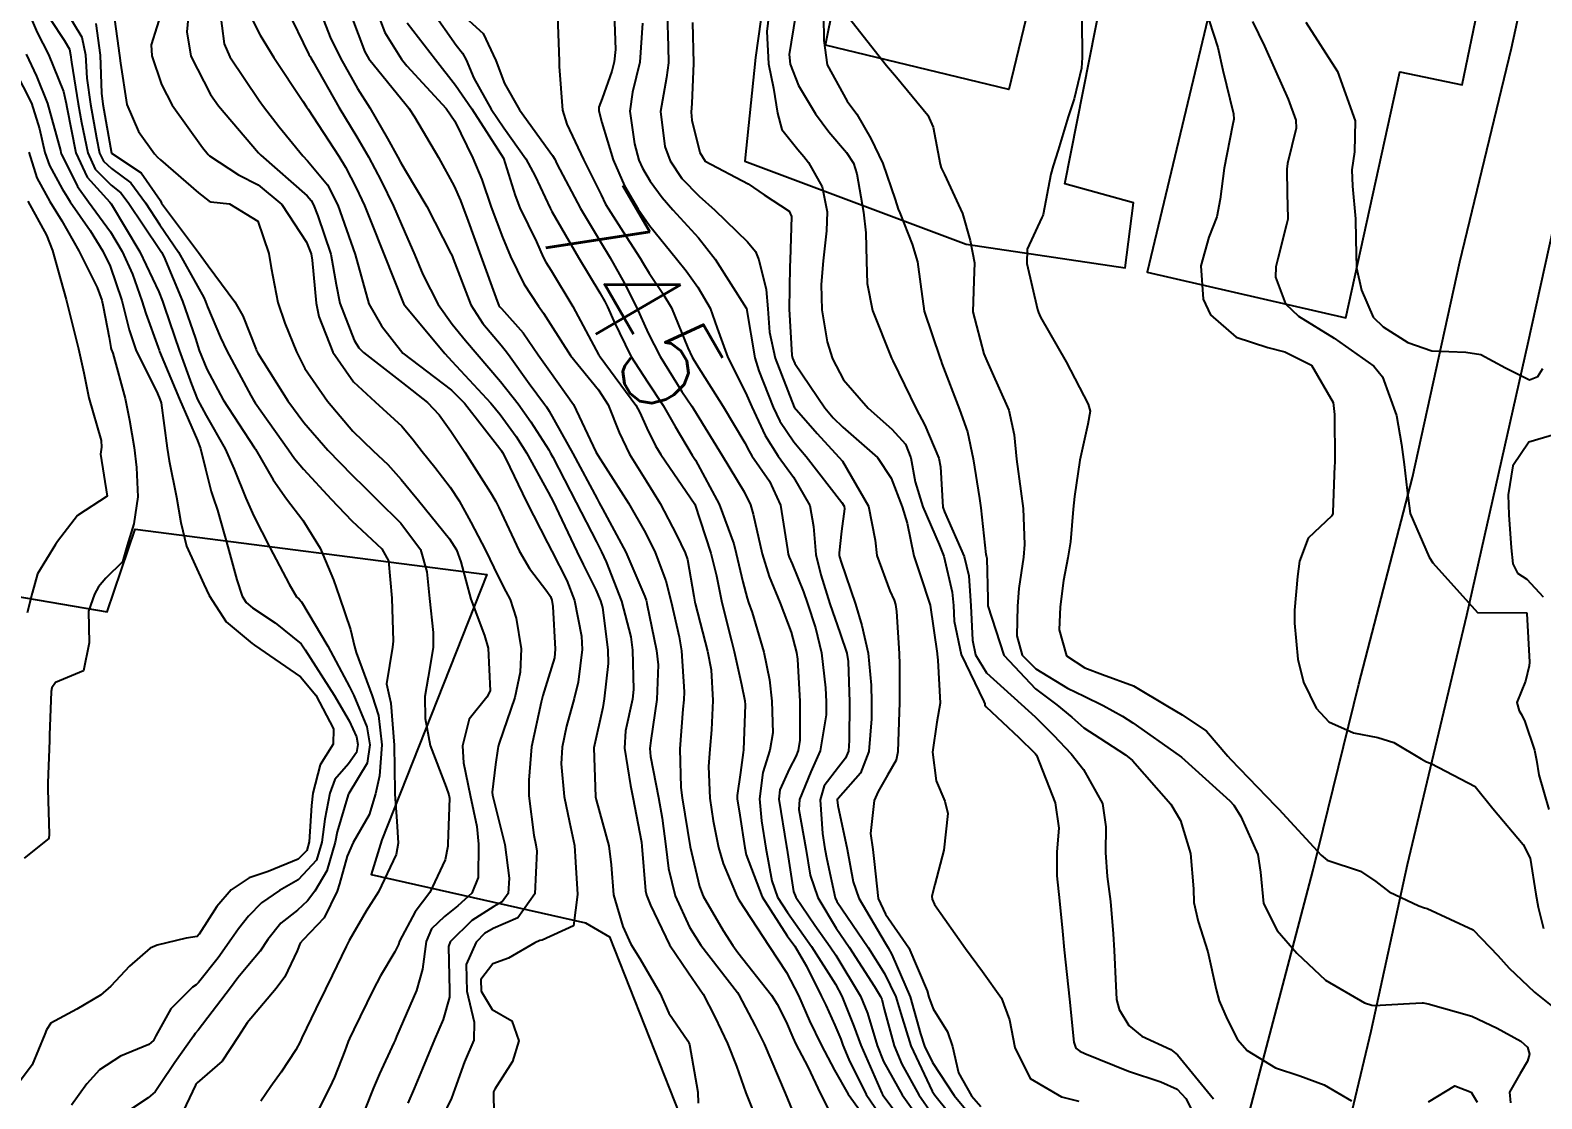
# Model space of a CAD drawing. Header units: metres. Extents: x 318500 to 325275, y 7408834 to 7428799.
# Drawn here: x 323192 to 323253.7, y 7419235.4 to 7419279.1 of the extents above; entities that cross this region are included whole.
import ezdxf
from ezdxf.enums import TextEntityAlignment as Align

# ---------------------------------------------------------------- set-up
doc = ezdxf.new("R2010")
doc.units = ezdxf.units.M
doc.header["$MEASUREMENT"] = 0
for name, color, linetype in [('Cotas', 45, 'Continuous'), ('Curvas de Nivel 1m', 11, 'Continuous'), ('Curvas de Nivel 5m', 15, 'Continuous'), ('Edificações', 30, 'Continuous'), ('Vias Primárias', 230, 'Continuous')]:
    doc.layers.add(name, color=color, linetype=linetype)
doc.styles.add('Style-STANDARD', font='STANDARD.shx')

msp = doc.modelspace()

# ---------------------------------------------------------------- linework, layer by layer
at = {"layer": 'Curvas de Nivel 1m', "flags": 128}
for points, elevation in [([(323193.359, 7419279.955), (323194.066, 7419278.778), (323194.213, 7419278.057), (323194.273, 7419277.108), (323194.421, 7419276.053), (323194.666, 7419274.673), (323194.794, 7419274.047), (323194.948, 7419273.716), (323195.274, 7419273.422), (323196.071, 7419272.831), (323196.668, 7419272.019), (323197.247, 7419271.121), (323198.011, 7419270.002), (323199.044, 7419268.15), (323199.113, 7419267.991), (323199.198, 7419267.769), (323199.728, 7419266.524), (323199.986, 7419265.978), (323200.968, 7419264.147), (323201.077, 7419263.961), (323201.148, 7419263.851), (323202.501, 7419261.939), (323202.757, 7419261.576), (323203.112, 7419261.148), (323204.243, 7419259.919), (323205.087, 7419259.04), (323206.315, 7419257.891), (323206.587, 7419257.409), (323206.724, 7419255.885), (323206.785, 7419254.122), (323206.757, 7419253.884), (323206.503, 7419252.382), (323206.619, 7419251.886), (323206.69, 7419251.587), (323206.814, 7419249.882), (323206.847, 7419247.976), (323206.846, 7419247.881), (323206.923, 7419246.768), (323206.981, 7419245.879), (323206.905, 7419245.412), (323206.185, 7419243.891), (323205.676, 7419243.1), (323204.985, 7419241.908), (323204.941, 7419241.826), (323204.856, 7419241.657), (323204.283, 7419240.471), (323204.018, 7419239.918), (323203.627, 7419239.117), (323203.053, 7419237.928), (323202.976, 7419237.76), (323202.803, 7419237.433), (323202.205, 7419236.523), (323201.789, 7419235.945), (323201.378, 7419235.344)], 758), ([(323195.358, 7419279.812), (323195.608, 7419278.037), (323195.651, 7419277.721), (323195.907, 7419276.034), (323196.386, 7419274.931), (323197.038, 7419274.014), (323197.154, 7419273.887), (323197.278, 7419273.77), (323198.831, 7419272.428), (323199.261, 7419272.081), (323199.328, 7419272.056), (323200.1, 7419271.977), (323201.25, 7419271.265), (323201.706, 7419269.955), (323201.801, 7419269.372), (323202.07, 7419267.947), (323202.361, 7419267.112), (323202.826, 7419265.935), (323203.17, 7419265.251), (323204.091, 7419263.921), (323205.132, 7419262.702), (323205.965, 7419261.897), (323206.561, 7419261.334), (323207.108, 7419260.72), (323207.487, 7419260.256), (323207.808, 7419259.869), (323209.077, 7419258.307), (323209.364, 7419257.847), (323209.546, 7419257.364), (323209.952, 7419255.841), (323210.511, 7419254.352), (323210.661, 7419253.834), (323210.736, 7419252.091), (323210.603, 7419251.834), (323209.883, 7419250.939), (323209.604, 7419249.844), (323209.648, 7419249.155), (323209.929, 7419247.84), (323210.196, 7419246.562), (323210.261, 7419245.836), (323210.253, 7419244.48), (323209.991, 7419243.839), (323209.414, 7419243.313), (323208.875, 7419242.879), (323208.348, 7419242.378), (323208.128, 7419241.861), (323207.978, 7419240.728), (323207.729, 7419239.867), (323206.916, 7419237.983), (323206.873, 7419237.879), (323206.854, 7419237.835), (323206.808, 7419237.731), (323206.22, 7419236.457), (323205.981, 7419235.892), (323205.634, 7419235.03)], 756), ([(323198.448, 7419280.004), (323198.349, 7419279.004), (323198.518, 7419278.002), (323199.317, 7419276.446), (323199.645, 7419275.985), (323201.281, 7419274.058), (323201.38, 7419273.959), (323203.264, 7419272.309), (323203.437, 7419272.113), (323203.528, 7419271.936), (323203.701, 7419271.485), (323204.232, 7419269.925), (323204.453, 7419268.679), (323204.595, 7419267.916), (323205.185, 7419266.417), (323205.374, 7419266.099), (323205.57, 7419265.904), (323207.162, 7419264.67), (323208.18, 7419263.865), (323208.654, 7419263.369), (323209.138, 7419262.691), (323209.703, 7419261.844), (323210.751, 7419260.188), (323210.97, 7419259.831), (323211.096, 7419259.587), (323211.918, 7419257.817), (323212.344, 7419257.092), (323213.054, 7419256.168), (323213.197, 7419255.943), (323213.255, 7419255.797), (323213.3, 7419255.543), (323213.397, 7419253.794), (323213.362, 7419253.447), (323212.997, 7419252.261), (323212.892, 7419251.901), (323212.866, 7419251.802), (323212.82, 7419251.634), (323212.431, 7419249.808), (323212.311, 7419248.448), (323212.321, 7419247.809), (323212.525, 7419246.197), (323212.605, 7419245.805), (323212.647, 7419245.544), (323212.567, 7419243.805), (323211.866, 7419242.825), (323210.868, 7419242.387), (323210.504, 7419242.195), (323210.171, 7419241.837), (323209.763, 7419240.924), (323209.793, 7419239.84), (323210.082, 7419238.573), (323210.072, 7419237.837), (323209.693, 7419236.944), (323209.292, 7419235.845), (323209.156, 7419235.464), (323208.762, 7419234.65)], 754), ([(323199.687, 7419279.985), (323199.88, 7419278.517), (323200.109, 7419277.978), (323201.314, 7419276.196), (323201.481, 7419275.958), (323202.128, 7419275.122), (323203.089, 7419273.942), (323203.278, 7419273.737), (323204.094, 7419272.753), (323204.523, 7419271.921), (323205.23, 7419269.91), (323205.788, 7419267.901), (323206.299, 7419267.002), (323207.18, 7419265.88), (323209.158, 7419264.376), (323209.686, 7419263.845), (323211.132, 7419261.993), (323211.202, 7419261.9), (323211.244, 7419261.828), (323211.381, 7419261.572), (323212.229, 7419259.813), (323213.075, 7419258.142), (323213.256, 7419257.797), (323213.867, 7419256.597), (323214.187, 7419255.783), (323214.474, 7419254.333), (323214.491, 7419253.778), (323214.33, 7419252.45), (323214.171, 7419251.782), (323213.851, 7419250.659), (323213.673, 7419249.789), (323213.636, 7419249.113), (323213.761, 7419247.788), (323213.975, 7419246.733), (323214.177, 7419245.781), (323214.228, 7419245.105), (323214.31, 7419243.779), (323214.145, 7419242.506), (323212.862, 7419241.922), (323212.765, 7419241.898), (323212.561, 7419241.804), (323211.484, 7419241.187), (323210.847, 7419240.952), (323210.36, 7419240.312), (323210.367, 7419239.835), (323210.822, 7419239.08), (323211.625, 7419238.625), (323211.914, 7419237.813), (323211.647, 7419236.968), (323210.924, 7419235.828), (323210.881, 7419235.726), (323210.907, 7419233.828)], 753), ([(323202.417, 7419279.949), (323203.341, 7419278.073), (323203.388, 7419277.987), (323203.413, 7419277.939), (323203.506, 7419277.769), (323204.554, 7419275.921), (323205.292, 7419274.717), (323205.773, 7419273.903), (323206.295, 7419272.919), (323206.787, 7419271.887), (323207.245, 7419270.848), (323207.659, 7419269.876), (323207.992, 7419269.099), (323208.622, 7419267.866), (323209.192, 7419267.064), (323209.732, 7419266.398), (323210.205, 7419265.845), (323211.163, 7419264.719), (323211.879, 7419263.819), (323212.405, 7419263.073), (323213.131, 7419261.929), (323213.204, 7419261.799), (323213.294, 7419261.631), (323214.247, 7419259.783), (323215.076, 7419258.184), (323215.286, 7419257.768), (323215.476, 7419257.356), (323216.097, 7419255.76), (323216.479, 7419254.305), (323216.55, 7419253.755), (323216.594, 7419252.156), (323216.556, 7419251.754), (323216.268, 7419250.466), (323216.224, 7419249.757), (323216.47, 7419248.232), (323216.564, 7419247.754), (323216.913, 7419245.918), (323216.933, 7419245.75), (323217.075, 7419243.93), (323217.121, 7419243.747), (323217.286, 7419243.342), (323218.059, 7419241.732), (323218.843, 7419240.583), (323219.431, 7419239.711), (323219.909, 7419238.792), (323220.435, 7419237.696), (323220.796, 7419236.767), (323221.181, 7419235.686), (323221.447, 7419235.007)], 751), ([(323206.085, 7419279.899), (323206.432, 7419278.974), (323207.113, 7419277.883), (323207.336, 7419277.612), (323208.948, 7419275.864), (323209.302, 7419275.349), (323210.035, 7419273.849), (323210.394, 7419272.966), (323210.786, 7419271.837), (323211.242, 7419270.623), (323211.57, 7419269.825), (323212.109, 7419268.712), (323212.71, 7419267.807), (323212.922, 7419267.521), (323213.199, 7419267.067), (323214.015, 7419265.792), (323215.159, 7419264.378), (323215.55, 7419263.774), (323216.01, 7419262.639), (323216.428, 7419261.761), (323217.114, 7419260.67), (323217.681, 7419259.741), (323218.347, 7419258.465), (323218.707, 7419257.725), (323218.799, 7419257.455), (323219.052, 7419255.964), (323219.096, 7419255.72), (323219.107, 7419255.661), (323219.619, 7419253.711), (323219.762, 7419252.955), (323219.83, 7419251.707), (323219.77, 7419250.5), (323219.702, 7419249.709), (323219.659, 7419249.01), (323219.709, 7419247.708), (323219.845, 7419246.788), (323220.061, 7419245.703), (323220.247, 7419245.044), (323220.817, 7419243.691), (323220.888, 7419243.56), (323222.128, 7419241.677), (323222.844, 7419240.597), (323223.33, 7419239.662), (323223.781, 7419238.617), (323224.257, 7419237.648), (323224.794, 7419236.603), (323225.357, 7419235.631), (323226.751, 7419233.696)], 748), ([(323208.362, 7419279.87), (323209.346, 7419278.456), (323209.615, 7419278.128), (323209.754, 7419277.854), (323210.073, 7419277.105), (323210.781, 7419275.838), (323211.299, 7419275.08), (323212.192, 7419273.816), (323212.573, 7419273.111), (323213.184, 7419271.801), (323213.258, 7419271.666), (323214.344, 7419269.789), (323215.216, 7419268.349), (323215.424, 7419267.989), (323215.527, 7419267.775), (323215.782, 7419267.191), (323216.484, 7419265.76), (323217.164, 7419264.712), (323217.799, 7419263.74), (323218.29, 7419262.881), (323218.992, 7419261.722), (323219.127, 7419261.511), (323220.09, 7419259.71), (323220.683, 7419258.096), (323220.786, 7419257.703), (323221.059, 7419256.551), (323221.23, 7419255.875), (323221.29, 7419255.696), (323221.44, 7419255.298), (323221.91, 7419253.681), (323222.137, 7419252.544), (323222.241, 7419251.677), (323222.279, 7419250.375), (323222.161, 7419249.678), (323221.873, 7419248.764), (323221.737, 7419247.682), (323221.82, 7419246.788), (323221.999, 7419245.679), (323222.24, 7419244.333), (323222.477, 7419243.674), (323222.881, 7419243.042), (323223.864, 7419241.655), (323224.837, 7419240.115), (323225.095, 7419239.636), (323225.588, 7419238.399), (323225.875, 7419237.624), (323226.725, 7419235.667), (323226.754, 7419235.61), (323226.779, 7419235.572), (323228.253, 7419233.595)], 746), ([(323215.795, 7419279.773), (323215.85, 7419278.277), (323215.8, 7419277.773), (323215.713, 7419277.395), (323215.317, 7419276.278), (323215.175, 7419275.918), (323215.172, 7419275.781), (323215.303, 7419275.298), (323215.76, 7419273.773), (323216.221, 7419272.717), (323216.783, 7419271.757), (323217.25, 7419271.096), (323218.345, 7419269.733), (323218.736, 7419269.238), (323219.219, 7419268.57), (323219.716, 7419267.715), (323220.011, 7419266.899), (323220.442, 7419265.707), (323221.159, 7419264.276), (323221.424, 7419263.696), (323221.971, 7419262.52), (323222.493, 7419261.68), (323223.117, 7419260.825), (323223.794, 7419259.66), (323223.946, 7419258.798), (323224.04, 7419257.655), (323224.244, 7419256.835), (323224.607, 7419255.647), (323225.032, 7419254.433), (323225.304, 7419253.637), (323225.355, 7419253.296), (323225.404, 7419251.636), (323225.401, 7419250.063), (323225.367, 7419249.634), (323225.253, 7419249.348), (323224.96, 7419248.983), (323224.381, 7419248.217), (323224.207, 7419247.651), (323224.302, 7419246.266), (323224.401, 7419245.648), (323224.481, 7419245.222), (323224.82, 7419243.641), (323224.888, 7419243.499), (323226.173, 7419241.62), (323226.844, 7419240.551), (323227.301, 7419239.605), (323227.503, 7419238.924), (323227.91, 7419237.599), (323228.783, 7419235.758), (323228.896, 7419235.588), (323229.453, 7419234.896)], 743), ([(323217.963, 7419279.741), (323218.012, 7419278.405), (323218.02, 7419277.74), (323217.942, 7419277.13), (323217.696, 7419275.744), (323217.866, 7419274.318), (323218.085, 7419273.738), (323218.558, 7419273.01), (323219.269, 7419272.296), (323219.906, 7419271.714), (323221.241, 7419270.427), (323221.574, 7419270.034), (323221.71, 7419269.693), (323222.006, 7419268.477), (323222.082, 7419267.687), (323222.143, 7419266.739), (323222.38, 7419265.682), (323223.15, 7419263.67), (323224.086, 7419262.603), (323224.981, 7419261.642), (323225.127, 7419261.469), (323226.185, 7419259.629), (323226.454, 7419258.252), (323226.527, 7419257.625), (323227.056, 7419256.172), (323227.23, 7419255.796), (323227.289, 7419255.616), (323227.329, 7419255.332), (323227.437, 7419253.614), (323227.454, 7419253.173), (323227.446, 7419251.613), (323227.401, 7419250.032), (323227.38, 7419249.606), (323227.312, 7419249.259), (323226.956, 7419248.649), (323226.574, 7419247.987), (323226.418, 7419247.618), (323226.273, 7419246.267), (323226.362, 7419245.618), (323226.417, 7419245.129), (323226.576, 7419243.615), (323226.881, 7419242.977), (323227.835, 7419241.6), (323228.576, 7419239.851), (323228.654, 7419239.592), (323228.825, 7419239.114), (323229.406, 7419238.171), (323229.619, 7419237.578), (323229.867, 7419236.501), (323230.389, 7419235.566), (323230.773, 7419235.122)], 741), ([(323192.786, 7419279.508), (323193.346, 7419278.659), (323193.567, 7419278.291), (323193.61, 7419278.066), (323193.643, 7419277.758), (323193.923, 7419276.061), (323194.057, 7419275.3), (323194.308, 7419274.055), (323194.616, 7419273.392), (323195.267, 7419272.746), (323195.655, 7419272.425), (323195.964, 7419272.029), (323197.232, 7419270.131), (323197.315, 7419270.009), (323197.412, 7419269.823), (323198.18, 7419268), (323198.702, 7419266.477), (323198.862, 7419265.993), (323199.169, 7419265.225), (323199.844, 7419263.98), (323201.121, 7419262.017), (323201.156, 7419261.959), (323201.873, 7419260.713), (323202.421, 7419259.94), (323203.087, 7419259.057), (323203.792, 7419257.923), (323204.345, 7419256.63), (323204.594, 7419255.915), (323205.03, 7419254.602), (323205.201, 7419253.907), (323205.266, 7419253.656), (323205.921, 7419251.896), (323206.174, 7419251.085), (323206.321, 7419249.89), (323206.223, 7419248.619), (323206.055, 7419247.893), (323205.794, 7419247.03), (323205.143, 7419245.907), (323204.904, 7419245.348), (323204.592, 7419244.214), (323204.493, 7419243.914), (323203.96, 7419242.832), (323203.105, 7419241.928), (323202.988, 7419241.799), (323202.853, 7419241.482), (323202.351, 7419240.424), (323202.008, 7419239.942), (323200.816, 7419238.544), (323200.454, 7419237.965), (323199.798, 7419236.972), (323198.782, 7419236.095), (323198.728, 7419236.044), (323198.702, 7419235.991), (323198.079, 7419234.679)], 759), ([(323194.643, 7419279.341), (323194.816, 7419278.048), (323194.867, 7419276.497), (323194.918, 7419276.046), (323195.28, 7419274.04), (323196.494, 7419273.243), (323197.261, 7419272.13), (323197.325, 7419272.009), (323197.531, 7419271.732), (323198.825, 7419269.994), (323199.222, 7419269.446), (323200.315, 7419267.973), (323200.636, 7419267.41), (323201.181, 7419266.027), (323201.202, 7419265.982), (323201.211, 7419265.96), (323201.258, 7419265.88), (323202.483, 7419263.94), (323203.137, 7419263.044), (323204.108, 7419261.92), (323205.11, 7419260.899), (323205.61, 7419260.407), (323206.122, 7419259.895), (323207.086, 7419258.947), (323207.888, 7419257.868), (323208.157, 7419256.959), (323208.26, 7419255.862), (323208.411, 7419254.478), (323208.411, 7419253.859), (323208.205, 7419252.659), (323208.072, 7419251.864), (323208.079, 7419250.961), (323208.292, 7419249.86), (323208.945, 7419248.167), (323209.053, 7419247.849), (323209.075, 7419247.711), (323209.011, 7419245.849), (323209.005, 7419245.753), (323208.903, 7419245.191), (323208.281, 7419243.859), (323207.671, 7419243.075), (323207.032, 7419241.877), (323206.99, 7419241.746), (323206.853, 7419241.441), (323206.263, 7419240.464), (323205.957, 7419239.893), (323205.174, 7419238.265), (323205, 7419237.907), (323204.942, 7419237.774), (323204.802, 7419237.398), (323204.378, 7419236.323), (323204.199, 7419235.916), (323203.715, 7419234.971)], 757), ([(323200.979, 7419279.589), (323201.349, 7419278.868), (323201.912, 7419277.954), (323203.09, 7419276.166), (323203.243, 7419275.941), (323203.309, 7419275.841), (323204.554, 7419273.921), (323204.834, 7419273.475), (323205.267, 7419272.633), (323205.499, 7419272.143), (323205.61, 7419271.905), (323205.855, 7419271.297), (323206.409, 7419269.892), (323207.2, 7419267.906), (323207.218, 7419267.88), (323207.27, 7419267.809), (323208.89, 7419265.863), (323209.175, 7419265.552), (323210.769, 7419263.834), (323211.145, 7419263.377), (323211.797, 7419262.48), (323212.217, 7419261.814), (323213.106, 7419260.204), (323213.321, 7419259.797), (323213.545, 7419259.341), (323214.281, 7419257.782), (323214.541, 7419257.254), (323215.055, 7419256.225), (323215.247, 7419255.768), (323215.32, 7419255.493), (323215.547, 7419253.765), (323215.559, 7419253.217), (323215.399, 7419251.766), (323215.337, 7419251.416), (323214.97, 7419249.77), (323215.038, 7419247.769), (323215.063, 7419247.644), (323215.579, 7419245.763), (323215.674, 7419244.99), (323215.776, 7419243.761), (323216.158, 7419242.47), (323216.486, 7419241.754), (323216.851, 7419241.167), (323217.677, 7419239.737), (323218.033, 7419238.942), (323218.811, 7419237.809), (323218.843, 7419237.752), (323218.856, 7419237.719), (323218.877, 7419237.651), (323219.222, 7419235.713), (323219.226, 7419235.261)], 752), ([(323205.074, 7419279.631), (323205.35, 7419278.901), (323205.622, 7419278.185), (323205.786, 7419277.903), (323207.312, 7419276.021), (323207.42, 7419275.879), (323207.648, 7419275.533), (323208.624, 7419273.867), (323209.268, 7419272.702), (323209.526, 7419272.119), (323209.622, 7419271.855), (323209.838, 7419271.265), (323210.361, 7419269.843), (323211.028, 7419268.007), (323211.098, 7419267.832), (323211.137, 7419267.769), (323211.199, 7419267.704), (323212.086, 7419266.709), (323212.695, 7419265.807), (323213.17, 7419265.143), (323214.14, 7419263.79), (323215.052, 7419261.859), (323215.091, 7419261.78), (323215.129, 7419261.715), (323216.388, 7419259.757), (323217.082, 7419258.541), (323217.476, 7419257.744), (323217.912, 7419256.591), (323218.132, 7419255.734), (323218.452, 7419254.306), (323218.548, 7419253.727), (323218.659, 7419252.061), (323218.65, 7419251.725), (323218.607, 7419251.346), (323218.484, 7419249.727), (323218.523, 7419248.149), (323218.578, 7419247.725), (323218.91, 7419245.72), (323219.282, 7419244.103), (323219.436, 7419243.712), (323220.255, 7419242.313), (323220.651, 7419241.693), (323220.856, 7419241.412), (323222.225, 7419239.676), (323222.463, 7419239.31), (323222.819, 7419238.585), (323223.09, 7419237.943), (323223.224, 7419237.664), (323223.704, 7419236.749), (323224.223, 7419235.648), (323224.764, 7419234.563)], 749), ([(323207.355, 7419279.361), (323208.508, 7419277.868), (323209.324, 7419276.826), (323209.989, 7419275.85), (323211.28, 7419273.843), (323211.754, 7419272.312), (323211.954, 7419271.82), (323212.628, 7419270.421), (323212.907, 7419269.805), (323213.015, 7419269.591), (323213.225, 7419269.255), (323214.112, 7419267.791), (323215.18, 7419265.803), (323215.195, 7419265.78), (323215.231, 7419265.727), (323216.685, 7419263.757), (323216.854, 7419263.461), (323217.141, 7419262.821), (323217.491, 7419262.102), (323217.701, 7419261.741), (323219.1, 7419259.72), (323219.749, 7419257.713), (323219.978, 7419256.794), (323220.204, 7419255.708), (323220.591, 7419254.132), (323220.699, 7419253.695), (323221, 7419252.356), (323221.136, 7419251.689), (323221.148, 7419251.529), (323221.086, 7419249.689), (323221.074, 7419249.583), (323220.956, 7419248.761), (323220.818, 7419247.816), (323220.823, 7419247.692), (323220.93, 7419247.021), (323221.137, 7419245.688), (323221.191, 7419245.403), (323221.843, 7419243.68), (323222.866, 7419242.091), (323223.175, 7419241.665), (323223.651, 7419240.855), (323224.255, 7419239.649), (323224.438, 7419239.257), (323224.818, 7419238.442), (323225.051, 7419237.875), (323225.139, 7419237.635), (323225.386, 7419237.046), (323226.097, 7419235.62), (323226.765, 7419234.625)], 747), ([(323213.485, 7419279.673), (323213.552, 7419277.798), (323213.556, 7419277.579), (323213.696, 7419275.796), (323213.87, 7419275.226), (323214.551, 7419273.787), (323215.266, 7419272.34), (323215.454, 7419271.969), (323215.566, 7419271.775), (323216.175, 7419270.837), (323216.868, 7419269.755), (323217.001, 7419269.527), (323217.224, 7419269.145), (323217.793, 7419268.318), (323218.142, 7419267.736), (323218.808, 7419266.104), (323218.983, 7419265.723), (323219.175, 7419265.4), (323220.248, 7419263.709), (323221.135, 7419262.219), (323221.317, 7419261.882), (323221.426, 7419261.696), (323222.137, 7419260.662), (323222.597, 7419259.678), (323222.878, 7419257.868), (323222.911, 7419257.672), (323222.949, 7419257.552), (323223.066, 7419257.284), (323223.528, 7419256.136), (323223.691, 7419255.66), (323224.023, 7419254.667), (323224.269, 7419253.651), (323224.427, 7419252.22), (323224.454, 7419251.648), (323224.456, 7419251.119), (323224.216, 7419249.651), (323223.827, 7419248.786), (323223.364, 7419247.664), (323223.346, 7419247.251), (323223.622, 7419245.659), (323223.809, 7419244.566), (323224.116, 7419243.652), (323224.871, 7419242.401), (323225.396, 7419241.632), (323226.429, 7419240.023), (323226.68, 7419239.612), (323226.725, 7419239.508), (323226.825, 7419239.096), (323227.235, 7419237.606), (323227.544, 7419236.857), (323228.239, 7419235.595), (323228.769, 7419234.834)], 744), ([(323216.954, 7419279.354), (323216.843, 7419277.757), (323216.551, 7419276.532), (323216.44, 7419275.763), (323216.626, 7419274.424), (323216.809, 7419273.757), (323216.954, 7419273.432), (323217.272, 7419272.902), (323217.763, 7419272.238), (323218.201, 7419271.736), (323219.243, 7419270.588), (323219.93, 7419269.713), (323221.21, 7419267.7), (323221.546, 7419265.695), (323221.705, 7419265.159), (323222.287, 7419263.683), (323222.57, 7419263.104), (323223.136, 7419262.267), (323223.408, 7419261.941), (323223.646, 7419261.662), (323225.102, 7419259.786), (323225.187, 7419259.639), (323225.206, 7419259.531), (323225.085, 7419258.614), (323224.982, 7419257.731), (323224.983, 7419257.641), (323225.002, 7419257.573), (323225.067, 7419257.355), (323225.66, 7419255.634), (323225.911, 7419254.757), (323226.172, 7419253.628), (323226.299, 7419252.329), (323226.304, 7419251.627), (323226.309, 7419250.953), (323226.206, 7419249.621), (323225.854, 7419248.73), (323224.941, 7419247.702), (323224.913, 7419247.668), (323224.906, 7419247.641), (323224.937, 7419247.417), (323225.312, 7419245.634), (323225.561, 7419244.294), (323225.786, 7419243.627), (323226.863, 7419241.806), (323226.987, 7419241.609), (323227.134, 7419241.329), (323227.89, 7419239.599), (323228.315, 7419238.095), (323228.466, 7419237.593), (323228.8, 7419236.919), (323229.688, 7419235.576), (323230.761, 7419234.282)], 742), ([(323222.119, 7419279.689), (323222.037, 7419279.012), (323222.1, 7419277.689), (323222.304, 7419276.707), (323222.471, 7419275.683), (323222.642, 7419275.019), (323223.295, 7419274.192), (323223.539, 7419273.912), (323223.73, 7419273.663), (323224.291, 7419272.671), (323224.496, 7419271.651), (323224.47, 7419270.873), (323224.332, 7419269.653), (323224.249, 7419268.683), (323224.276, 7419267.654), (323224.493, 7419266.348), (323224.71, 7419265.647), (323225.167, 7419264.797), (323226.173, 7419263.63), (323227.142, 7419262.784), (323227.692, 7419262.168), (323227.916, 7419261.608), (323228.092, 7419260.628), (323228.399, 7419259.601), (323229.077, 7419258.064), (323229.264, 7419257.587), (323229.603, 7419256.13), (323229.659, 7419255.581), (323229.682, 7419254.938), (323229.963, 7419253.576), (323230.895, 7419251.657), (323230.93, 7419251.561), (323230.935, 7419251.506), (323230.989, 7419251.442), (323232.327, 7419250.197), (323232.97, 7419249.565), (323232.994, 7419249.54), (323233.039, 7419249.469), (323233.812, 7419247.527), (323233.96, 7419246.489), (323233.879, 7419245.52), (323233.879, 7419244.541), (323233.988, 7419243.519), (323234.109, 7419242.28), (323234.173, 7419241.517), (323234.335, 7419240.017), (323234.394, 7419239.514), (323234.576, 7419237.749), (323234.647, 7419237.512), (323234.808, 7419237.381), (323235.02, 7419237.294), (323236.796, 7419236.571), (323238.124, 7419236.126), (323238.786, 7419235.834), (323239.148, 7419235.446), (323239.533, 7419234.677)], 739), ([(323223.206, 7419279.672), (323222.949, 7419278.073), (323222.981, 7419277.675), (323223.327, 7419276.815), (323224.022, 7419275.659), (323224.565, 7419274.913), (323225.294, 7419274.068), (323225.57, 7419273.637), (323225.711, 7419273.208), (323225.983, 7419271.633), (323226.079, 7419270.8), (323226.099, 7419269.631), (323226.133, 7419268.719), (323226.352, 7419267.629), (323227.129, 7419265.673), (323227.157, 7419265.62), (323227.179, 7419265.567), (323228.129, 7419263.605), (323228.488, 7419262.944), (323229.053, 7419261.591), (323229.125, 7419261.247), (323229.227, 7419259.588), (323229.284, 7419259.401), (323230.091, 7419257.575), (323230.287, 7419256.796), (323230.366, 7419255.57), (323230.428, 7419254.17), (323230.556, 7419253.567), (323231.009, 7419252.835), (323232.421, 7419251.546), (323232.985, 7419251.036), (323233.74, 7419250.291), (323234.455, 7419249.518), (323234.961, 7419248.878), (323235.742, 7419247.498), (323235.878, 7419246.543), (323235.858, 7419245.496), (323235.927, 7419244.521), (323236.06, 7419243.492), (323236.181, 7419242.18), (323236.214, 7419241.49), (323236.28, 7419240.047), (323236.318, 7419239.488), (323236.419, 7419239.079), (323236.82, 7419238.431), (323237.339, 7419237.996), (323238.532, 7419237.454), (323238.807, 7419237.231), (323240.266, 7419235.435)], 738), ([(323224.343, 7419279.655), (323224.36, 7419278.65), (323224.493, 7419277.653), (323225.318, 7419276.17), (323225.712, 7419275.636), (323226.285, 7419274.645), (323226.766, 7419273.625), (323227.268, 7419272.159), (323227.4, 7419271.756), (323227.459, 7419271.617), (323227.967, 7419270.335), (323228.193, 7419269.606), (323228.312, 7419268.694), (323228.463, 7419267.601), (323229.111, 7419265.662), (323229.137, 7419265.591), (323229.178, 7419265.465), (323229.896, 7419263.579), (323230.231, 7419262.663), (323230.464, 7419261.57), (323230.723, 7419259.949), (323230.778, 7419259.565), (323230.976, 7419257.657), (323231.005, 7419257.561), (323231.017, 7419257.508), (323231.053, 7419255.849), (323231.061, 7419255.56), (323231.709, 7419253.553), (323233, 7419252.174), (323233.872, 7419251.527), (323234.486, 7419251.019), (323234.981, 7419250.591), (323235.634, 7419250.158), (323236.682, 7419249.484), (323236.967, 7419249.251), (323238.534, 7419247.464), (323238.93, 7419246.796), (323239.327, 7419245.454), (323239.454, 7419244.01), (323239.471, 7419243.451), (323239.65, 7419242.677), (323240.045, 7419241.442), (323240.375, 7419239.899), (323240.501, 7419239.433), (323240.823, 7419238.685), (323241.258, 7419237.867), (323241.649, 7419237.417), (323242.799, 7419236.7), (323243.803, 7419236.377), (323244.79, 7419236.015), (323245.912, 7419235.359)], 737), ([(323225.369, 7419279.6), (323226.917, 7419277.624), (323227.333, 7419277.154), (323228.604, 7419275.601), (323228.82, 7419275.112), (323229.107, 7419273.593), (323229.15, 7419273.454), (323229.284, 7419273.174), (323230.018, 7419271.579), (323230.337, 7419270.48), (323230.51, 7419269.571), (323230.49, 7419268.839), (323230.451, 7419267.571), (323230.891, 7419265.858), (323231.011, 7419265.563), (323231.175, 7419265.205), (323231.91, 7419263.552), (323232.137, 7419262.553), (323232.225, 7419261.549), (323232.412, 7419260.246), (323232.501, 7419259.546), (323232.555, 7419258.068), (323232.515, 7419257.546), (323232.329, 7419256.275), (323232.267, 7419255.548), (323232.237, 7419254.343), (323232.466, 7419253.546), (323233.012, 7419252.991), (323234.317, 7419252.204), (323234.995, 7419251.873), (323235.768, 7419251.498), (323236.561, 7419251.062), (323236.983, 7419250.791), (323238.872, 7419249.461), (323238.969, 7419249.385), (323239.525, 7419248.889), (323240.943, 7419247.609), (323241.099, 7419247.428), (323241.388, 7419246.968), (323242.082, 7419245.412), (323242.186, 7419244.694), (323242.314, 7419243.409), (323242.874, 7419242.306), (323243.672, 7419241.392), (323244.843, 7419240.277), (323246.431, 7419239.356), (323246.736, 7419239.259), (323246.829, 7419239.244), (323248.274, 7419239.328), (323248.789, 7419239.362), (323248.831, 7419239.362), (323249.035, 7419239.318), (323250.825, 7419238.819), (323251.86, 7419238.324), (323252.815, 7419237.798), (323253.095, 7419237.548), (323253.18, 7419237.264), (323253.096, 7419236.975), (323252.798, 7419236.473), (323252.358, 7419235.705), (323252.391, 7419235.276)], 736), ([(323240.09, 7419279.449), (323240.443, 7419278.354), (323240.65, 7419277.44), (323241.091, 7419275.656), (323241.108, 7419275.433), (323241.051, 7419275.178), (323240.713, 7419273.439), (323240.546, 7419272.166), (323240.403, 7419271.443), (323240.084, 7419270.611), (323239.753, 7419269.452), (323239.855, 7419268.089), (323240.149, 7419267.446), (323241.197, 7419266.538), (323242.488, 7419266.113), (323243.188, 7419265.934), (323244.274, 7419265.389), (323245.157, 7419263.87), (323245.21, 7419263.379), (323245.229, 7419261.476), (323245.223, 7419261.379), (323245.216, 7419261.291), (323245.147, 7419259.379), (323245.142, 7419259.336), (323245.098, 7419259.236), (323244.14, 7419258.334), (323243.78, 7419257.393), (323243.697, 7419256.76), (323243.577, 7419255.395), (323243.572, 7419254.865), (323243.716, 7419253.393), (323243.949, 7419252.447), (323244.457, 7419251.385), (323244.985, 7419250.833), (323245.99, 7419250.375), (323246.978, 7419250.192), (323247.629, 7419249.992), (323248.754, 7419249.323), (323248.968, 7419249.195), (323249.162, 7419249.123), (323250.953, 7419248.186), (323251.679, 7419247.289), (323252.918, 7419245.823), (323253.201, 7419245.266), (323253.429, 7419243.795), (323253.523, 7419243.261), (323253.739, 7419242.395)], 734), ([(323241.858, 7419279.423), (323242.353, 7419278.417), (323242.799, 7419277.408), (323243.323, 7419276.252), (323243.64, 7419275.397), (323243.643, 7419275.061), (323243.292, 7419273.619), (323243.263, 7419273.4), (323243.275, 7419272.4), (323243.31, 7419271.399), (323243.304, 7419271.354), (323243.256, 7419271.141), (323242.905, 7419269.735), (323242.822, 7419269.406), (323242.806, 7419268.986), (323243.215, 7419267.901), (323243.742, 7419267.395), (323245.197, 7419266.488), (323246.813, 7419265.356), (323247.173, 7419264.915), (323247.741, 7419263.341), (323247.948, 7419262.148), (323248.059, 7419261.336), (323248.18, 7419260.268), (323248.298, 7419259.332), (323249.073, 7419257.55), (323249.23, 7419257.318), (323251.05, 7419255.3), (323253.05, 7419255.283), (323253.065, 7419255.254), (323253.171, 7419253.268), (323253.166, 7419253.12), (323253.008, 7419252.484), (323252.655, 7419251.615), (323252.756, 7419251.274), (323252.842, 7419251.125), (323252.986, 7419250.843), (323253.383, 7419249.673), (323253.457, 7419249.263), (323253.552, 7419248.671), (323253.964, 7419247.255)], 733), ([(323244.036, 7419279.393), (323245.34, 7419277.38), (323246.055, 7419275.369), (323246.026, 7419274.098), (323245.924, 7419273.37), (323245.951, 7419272.699), (323246.065, 7419271.368), (323246.079, 7419270.536), (323246.115, 7419269.367), (323246.313, 7419268.456), (323246.795, 7419267.356), (323247.204, 7419266.961), (323248.211, 7419266.318), (323249.19, 7419265.97), (323250.577, 7419265.918), (323251.188, 7419265.826), (323252.194, 7419265.285), (323253.173, 7419264.793), (323253.515, 7419264.925), (323253.715, 7419265.262)], 732), ([(323191.798, 7419278.085), (323192.221, 7419277.187), (323192.666, 7419276.076), (323193.192, 7419274.16), (323193.215, 7419274.071), (323193.23, 7419274.021), (323193.279, 7419273.921), (323193.895, 7419272.689), (323194.336, 7419272.054), (323195.242, 7419270.833), (323195.715, 7419270.033), (323196.141, 7419269.101), (323196.522, 7419268.02), (323196.68, 7419267.502), (323197.181, 7419266.117), (323197.219, 7419266.01), (323197.245, 7419265.943), (323198.056, 7419264.001), (323198.796, 7419262.322), (323198.917, 7419261.992), (323199.112, 7419261.163), (323199.347, 7419260.231), (323199.427, 7419259.985), (323199.606, 7419259.469), (323200.029, 7419257.976), (323200.397, 7419256.623), (323200.611, 7419255.966), (323200.774, 7419255.701), (323201.035, 7419255.486), (323201.96, 7419254.877), (323203.021, 7419254.009), (323203.081, 7419253.929), (323203.182, 7419253.764), (323204.368, 7419251.916), (323204.98, 7419250.876), (323205.28, 7419250.212), (323205.336, 7419249.905), (323205.287, 7419249.584), (323204.958, 7419249.116), (323204.394, 7419248.47), (323204.19, 7419247.917), (323203.987, 7419246.856), (323203.872, 7419245.92), (323203.644, 7419245.181), (323202.895, 7419244.382), (323202.144, 7419243.941), (323201.398, 7419243.437), (323200.874, 7419242.898), (323200.459, 7419242.373), (323200.177, 7419241.97), (323199.633, 7419241.194), (323198.833, 7419240.19), (323198.733, 7419240.089), (323198.59, 7419239.992), (323197.704, 7419239.118), (323197.095, 7419238.007), (323196.993, 7419237.822), (323196.805, 7419237.65), (323195.647, 7419237.178), (323194.789, 7419236.625), (323194.275, 7419236.048), (323193.647, 7419235.176)], 761), ([(323191.33, 7419277.428), (323192.009, 7419276.083), (323192.335, 7419275.039), (323192.554, 7419274.077), (323192.745, 7419273.545), (323193.265, 7419272.594), (323193.462, 7419272.267), (323193.595, 7419272.065), (323194.409, 7419270.886), (323194.922, 7419270.045), (323195.221, 7419269.435), (323195.704, 7419268.032), (323195.997, 7419266.837), (323196.275, 7419266.024), (323197.153, 7419264.228), (323197.254, 7419264.009), (323197.307, 7419263.849), (323197.557, 7419262.006), (323197.639, 7419261.48), (323197.926, 7419260.002), (323198.111, 7419258.974), (323198.336, 7419257.997), (323199.047, 7419256.446), (323199.268, 7419255.987), (323199.965, 7419254.912), (323201.021, 7419254.022), (323201.056, 7419253.995), (323201.118, 7419253.959), (323203.001, 7419252.669), (323203.619, 7419251.924), (323204.347, 7419250.546), (323204.328, 7419249.916), (323203.802, 7419249.077), (323203.496, 7419247.924), (323203.448, 7419247.409), (323203.355, 7419245.926), (323203.256, 7419245.577), (323202.903, 7419245.228), (323201.672, 7419244.722), (323200.895, 7419244.455), (323200.166, 7419243.971), (323199.574, 7419243.285), (323198.863, 7419242.167), (323198.779, 7419242.072), (323198.327, 7419241.995), (323197.147, 7419241.716), (323196.854, 7419241.583), (323196.01, 7419240.855), (323195.254, 7419240.034), (323194.826, 7419239.669), (323193.865, 7419239.103), (323192.807, 7419238.529), (323192.619, 7419238.255), (323192.55, 7419238.073), (323192.034, 7419236.831), (323191.488, 7419236.083)], 762), ([(323191.897, 7419274.084), (323192.236, 7419273.046), (323192.757, 7419272.075), (323193.248, 7419271.279), (323193.948, 7419270.059), (323194.692, 7419268.563), (323194.881, 7419268.045), (323194.942, 7419267.788), (323195.185, 7419266.524), (323195.251, 7419266.109), (323195.269, 7419266.039), (323195.338, 7419265.877), (323195.833, 7419264.03), (323196.014, 7419263.149), (323196.2, 7419262.024), (323196.297, 7419261.208), (323196.356, 7419260.021), (323196.187, 7419258.92), (323195.918, 7419258.027), (323195.731, 7419257.358), (323195.05, 7419256.69), (323194.742, 7419256.347), (323194.578, 7419256.047), (323194.335, 7419255.352), (323194.363, 7419254.05), (323194.139, 7419252.917), (323192.996, 7419252.442), (323192.848, 7419252.215), (323192.82, 7419252.072), (323192.749, 7419250.286), (323192.742, 7419250.072), (323192.673, 7419248.343), (323192.674, 7419248.073), (323192.739, 7419246.245), (323192.72, 7419246.072), (323191.714, 7419245.265)], 763), ([(323191.858, 7419272.084), (323192.621, 7419270.694), (323192.874, 7419270.074), (323193.212, 7419268.853), (323193.425, 7419268.067), (323193.787, 7419266.662), (323193.938, 7419266.059), (323194.146, 7419265.074), (323194.358, 7419264.052), (323194.851, 7419262.317), (323194.87, 7419262.044), (323194.836, 7419261.763), (323195.1, 7419260.04), (323193.889, 7419259.257), (323193.072, 7419258.198), (323193.026, 7419258.115), (323192.99, 7419258.071), (323192.263, 7419256.866), (323192.038, 7419256.08), (323191.836, 7419255.278)], 764), ([(323254.571, 7419262.676), (323253.14, 7419262.244), (323252.491, 7419261.28), (323252.298, 7419260.097), (323252.323, 7419259.282), (323252.421, 7419257.939), (323252.495, 7419257.279), (323252.687, 7419256.897), (323253.064, 7419256.653), (323253.732, 7419255.935)], 732), ([(323249.051, 7419235.317), (323250.121, 7419235.975), (323250.786, 7419235.715), (323251.03, 7419235.296)], 737)]:
    msp.add_lwpolyline(points, dxfattribs=dict(at, elevation=elevation))
at = {"layer": 'Curvas de Nivel 5m', "flags": 128}
for points, elevation in [([(323191.772, 7419280.094), (323192.243, 7419278.975), (323192.711, 7419278.076), (323193.317, 7419276.559), (323193.431, 7419276.068), (323193.454, 7419275.921), (323193.824, 7419274.062), (323194.281, 7419273.066), (323195.206, 7419272.041), (323195.259, 7419271.982), (323196.432, 7419270.022), (323197.206, 7419268.389), (323197.358, 7419268.008), (323197.448, 7419267.757), (323198.044, 7419266.001), (323198.539, 7419264.616), (323198.791, 7419263.994), (323199.14, 7419263.336), (323199.919, 7419261.978), (323200.287, 7419261.148), (323200.757, 7419259.965), (323201.089, 7419259.226), (323201.746, 7419257.95), (323202.532, 7419256.454), (323202.835, 7419255.933), (323202.941, 7419255.833), (323203.038, 7419255.727), (323204.106, 7419253.919), (323204.995, 7419252.265), (323205.176, 7419251.907), (323205.704, 7419250.625), (323205.828, 7419249.897), (323205.711, 7419249.147), (323204.967, 7419247.91), (323204.957, 7419247.893), (323204.939, 7419247.848), (323204.489, 7419246.342), (323204.408, 7419245.915), (323204.073, 7419244.743), (323203.584, 7419243.923), (323203.287, 7419243.523), (323202.878, 7419243.136), (323202.198, 7419242.612), (323201.66, 7419241.948), (323201.343, 7419241.462), (323200.844, 7419240.87), (323200.43, 7419240.372), (323200.131, 7419239.97), (323198.812, 7419238.24), (323198.701, 7419238.101), (323198.622, 7419237.992), (323197.865, 7419236.928), (323197.254, 7419236.005), (323197.06, 7419235.723), (323196.772, 7419235.479), (323195.891, 7419234.895)], 760), ([(323197.359, 7419279.937), (323196.904, 7419278.465), (323196.932, 7419278.024), (323197.322, 7419276.846), (323197.761, 7419276.013), (323198.996, 7419274.283), (323199.22, 7419273.991), (323199.279, 7419273.932), (323200.459, 7419273.159), (323201.268, 7419272.752), (323202.237, 7419271.95), (323203.237, 7419270.415), (323203.434, 7419269.937), (323203.477, 7419269.685), (323203.631, 7419267.926), (323203.743, 7419267.376), (323204.315, 7419265.919), (323205.162, 7419264.705), (323206.044, 7419263.897), (323207.135, 7419262.898), (323207.597, 7419262.343), (323207.964, 7419261.867), (323208.484, 7419261.223), (323209.108, 7419260.414), (323209.47, 7419259.846), (323209.945, 7419258.984), (323210.544, 7419257.835), (323211.059, 7419256.764), (323211.384, 7419256.156), (323211.559, 7419255.822), (323211.798, 7419255.06), (323212.005, 7419253.815), (323211.965, 7419252.856), (323211.744, 7419251.819), (323211.106, 7419249.963), (323211.065, 7419249.829), (323211.055, 7419249.743), (323210.959, 7419249.087), (323210.815, 7419247.958), (323210.83, 7419247.831), (323210.934, 7419247.453), (323211.343, 7419245.824), (323211.521, 7419244.445), (323211.476, 7419243.821), (323211.231, 7419243.478), (323210.882, 7419243.285), (323209.988, 7419242.724), (323209.104, 7419241.848), (323209.041, 7419241.664), (323209.082, 7419239.847), (323209.08, 7419239.595), (323208.818, 7419238.677), (323208.473, 7419237.855), (323207.975, 7419236.679), (323207.635, 7419235.867), (323207.383, 7419235.258)], 755), ([(323203.763, 7419279.934), (323204.204, 7419278.783), (323204.624, 7419277.921), (323205.322, 7419276.69), (323205.82, 7419275.902), (323206.541, 7419274.641), (323206.975, 7419273.885), (323207.081, 7419273.686), (323207.275, 7419273.348), (323208.148, 7419271.871), (323209.137, 7419269.955), (323209.182, 7419269.86), (323209.228, 7419269.727), (323209.952, 7419267.849), (323210.437, 7419267.086), (323211.184, 7419266.206), (323211.355, 7419265.999), (323211.482, 7419265.825), (323212.33, 7419264.645), (323212.956, 7419263.803), (323213.037, 7419263.69), (323213.147, 7419263.511), (323214.115, 7419261.79), (323215.102, 7419259.935), (323215.193, 7419259.769), (323215.332, 7419259.532), (323216.277, 7419257.758), (323217.052, 7419255.953), (323217.106, 7419255.804), (323217.121, 7419255.749), (323217.142, 7419255.655), (323217.533, 7419253.742), (323217.602, 7419253.151), (323217.55, 7419251.742), (323217.301, 7419250.072), (323217.261, 7419249.746), (323217.292, 7419249.418), (323217.618, 7419247.74), (323217.763, 7419246.901), (323217.909, 7419245.735), (323218.014, 7419244.846), (323218.296, 7419243.729), (323218.871, 7419242.443), (323219.336, 7419241.713), (323220.831, 7419239.774), (323220.886, 7419239.689), (323221.559, 7419238.424), (323221.923, 7419237.679), (323222.78, 7419235.67), (323223.613, 7419233.657)], 750), ([(323209.432, 7419279.859), (323210.447, 7419278.939), (323210.977, 7419277.835), (323211.326, 7419276.889), (323211.937, 7419275.821), (323213.282, 7419273.953), (323213.375, 7419273.799), (323213.467, 7419273.609), (323214.428, 7419271.788), (323215.24, 7419270.433), (323215.644, 7419269.774), (323216.211, 7419268.756), (323216.71, 7419267.758), (323217.194, 7419266.692), (323217.675, 7419265.743), (323218.565, 7419264.323), (323218.968, 7419263.723), (323219.037, 7419263.61), (323219.147, 7419263.429), (323220.215, 7419261.709), (323221.108, 7419260.216), (323221.365, 7419259.696), (323221.475, 7419259.313), (323221.847, 7419257.688), (323222.136, 7419256.759), (323222.583, 7419255.677), (323223.032, 7419254.487), (323223.251, 7419253.667), (323223.291, 7419253.39), (323223.381, 7419251.664), (323223.388, 7419250.077), (323223.318, 7419249.665), (323223.216, 7419249.417), (323222.959, 7419248.923), (323222.563, 7419248.057), (323222.524, 7419247.674), (323222.838, 7419245.744), (323222.851, 7419245.671), (323222.907, 7419245.325), (323223.129, 7419243.903), (323223.225, 7419243.665), (323223.992, 7419242.535), (323224.627, 7419241.643), (323224.855, 7419241.303), (323225.854, 7419239.625), (323226.144, 7419238.941), (323226.545, 7419237.614), (323226.8, 7419236.965), (323227.566, 7419235.602), (323228.755, 7419233.932)], 745), ([(323219.006, 7419279.375), (323219.036, 7419277.725), (323218.971, 7419276.069), (323218.948, 7419275.725), (323218.977, 7419275.397), (323219.294, 7419274.08), (323219.522, 7419273.718), (323221.276, 7419272.796), (323221.932, 7419272.352), (323222.948, 7419271.675), (323223.039, 7419271.456), (323222.981, 7419269.674), (323222.971, 7419269.418), (323222.952, 7419267.674), (323223.054, 7419265.8), (323223.081, 7419265.671), (323223.177, 7419265.464), (323224.405, 7419263.651), (323224.74, 7419263.24), (323225.142, 7419262.855), (323226.549, 7419261.626), (323227.117, 7419260.772), (323227.561, 7419259.613), (323227.764, 7419258.936), (323228.037, 7419257.605), (323228.292, 7419256.832), (323228.701, 7419255.595), (323228.987, 7419253.624), (323228.991, 7419253.59), (323229.016, 7419253.354), (323229.11, 7419251.588), (323228.982, 7419250.81), (323228.804, 7419249.592), (323228.952, 7419248.418), (323229.304, 7419247.585), (323229.43, 7419247.085), (323229.255, 7419245.585), (323228.896, 7419244.189), (323228.775, 7419243.708), (323228.78, 7419243.591), (323228.887, 7419243.379), (323230.147, 7419241.571), (323230.846, 7419240.637), (323231.622, 7419239.548), (323231.946, 7419238.668), (323232.165, 7419237.54), (323232.791, 7419236.273), (323234.061, 7419235.517), (323234.777, 7419235.34)], 740), ([(323234.89, 7419279.517), (323234.916, 7419277.947), (323234.883, 7419277.517), (323234.577, 7419276.265), (323234.344, 7419275.524), (323233.93, 7419274.164), (323233.727, 7419273.533), (323233.628, 7419273.192), (323233.312, 7419271.539), (323233.301, 7419271.497), (323233.258, 7419271.424), (323232.659, 7419270.125), (323232.652, 7419269.546), (323233.091, 7419267.662), (323233.123, 7419267.541), (323233.207, 7419267.345), (323234.263, 7419265.524), (323235.154, 7419263.8), (323235.231, 7419263.509), (323235.145, 7419262.977), (323234.819, 7419261.515), (323234.591, 7419260.035), (323234.545, 7419259.518), (323234.427, 7419258.173), (323234.329, 7419257.521), (323234.143, 7419256.606), (323234.011, 7419255.526), (323233.971, 7419254.591), (323234.272, 7419253.521), (323235.013, 7419253.038), (323235.744, 7419252.764), (323237.002, 7419252.299), (323238.399, 7419251.466), (323238.987, 7419251.113), (323239.989, 7419250.453), (323240.863, 7419249.432), (323240.968, 7419249.301), (323242.803, 7419247.402), (323242.938, 7419247.259), (323244.661, 7419245.382), (323244.908, 7419245.189), (323246.271, 7419244.727), (323246.9, 7419244.317), (323247.44, 7419243.886), (323248.654, 7419243.324), (323248.889, 7419243.242), (323248.992, 7419243.215), (323250.876, 7419242.341), (323251.876, 7419241.285), (323252.345, 7419240.771), (323252.845, 7419240.298), (323253.375, 7419239.799), (323254.054, 7419239.252)], 735)]:
    msp.add_lwpolyline(points, dxfattribs=dict(at, elevation=elevation))
at = {"layer": 'Edificações'}
msp.add_lwpolyline([(323233.453, 7419292.853), (323226.7, 7419294.465), (323226.7, 7419294.465), (323223.508, 7419294.722), (323221.456, 7419288.174), (323222.931, 7419287.667), (323221.57, 7419277.958), (323221.142, 7419273.717), (323230.179, 7419270.328), (323236.67, 7419269.37), (323237.002, 7419272.022), (323234.199, 7419272.796), (323235.714, 7419280.441), (323233.022, 7419281.214), (323231.915, 7419276.646), (323224.428, 7419278.452), (323226.014, 7419286.298), (323231.664, 7419284.955), (323233.453, 7419292.853)], close=True, dxfattribs=at)
for points in [[(323240.19, 7419280.171), (323237.569, 7419269.195), (323245.681, 7419267.32), (323247.877, 7419277.368), (323250.428, 7419276.837), (323251.352, 7419281.314)], [(323188.971, 7419256.367), (323195.095, 7419255.315), (323196.249, 7419258.698), (323210.603, 7419256.839), (323206.318, 7419246.012), (323205.876, 7419244.599), (323214.627, 7419242.619), (323215.611, 7419242.055), (323218.877, 7419233.784), (323221.86, 7419234.15), (323223.268, 7419233.269), (323226.041, 7419226.359), (323227.468, 7419221.395), (323228.136, 7419216.502), (323224.548, 7419215.835), (323224.276, 7419219.591), (323223.261, 7419220.11), (323220.167, 7419229.752), (323218.505, 7419229.356), (323215.826, 7419223.199), (323215.826, 7419223.199), (323182.038, 7419238.293)]]:
    msp.add_lwpolyline(points, dxfattribs=at)
at = {"layer": 'Vias Primárias'}
for points in [[(323715.644, 7420145.548, 0), (323709.04, 7420132.939)], [(323178.051, 7419177.277, 0), (323185.169, 7419183.994)], [(323831.088, 7420001.787, 0), (323833.844, 7420008.443, 0.220888)], [(323229.293, 7419210.674), (323232.27, 7419212.672), (323234.147, 7419214.384), (323235.812, 7419216.113), (323234.62, 7419217.391), (323235.894, 7419219.086, 0.094835), (323239.645, 7419226.756, 0.007544), (323241.548, 7419234.186), (323244.323, 7419244.733), (323246.201, 7419252.374), (323248.396, 7419260.807), (323250.328, 7419269.611), (323252.442, 7419278.336), (323254.345, 7419287.087), (323256.619, 7419296.444), (323258.551, 7419305.515), (323260.032, 7419310.546, 0.344028), (323259.239, 7419312.551), (323258.183, 7419312.894), (323255.595, 7419313.264), (323254.422, 7419313.082), (323242.193, 7419316.037)], [(323230.724, 7419208.254, 0.182511), (323243.226, 7419224.417), (323244.145, 7419227.484), (323246.706, 7419238.2), (323248.194, 7419245.012), (323250.619, 7419255.179), (323253.1, 7419266.254), (323255.249, 7419276.01), (323258.362, 7419287.557), (323260.896, 7419299.704), (323263.21, 7419309.092, -0.378116), (323265.798, 7419310.467), (323282.524, 7419306.47), (323298.182, 7419302.777)]]:
    msp.add_lwpolyline(points, format="xyb", dxfattribs=at)

# ---------------------------------------------------------------- texts
at = {"layer": 'Cotas', "style": 'Style-STANDARD'}
msp.add_text('745', height=4, rotation=300.06956, dxfattribs=at).set_placement((323216.543, 7419268.069, 745), align=Align.MIDDLE_CENTER)

doc.saveas('drawing.dxf')
